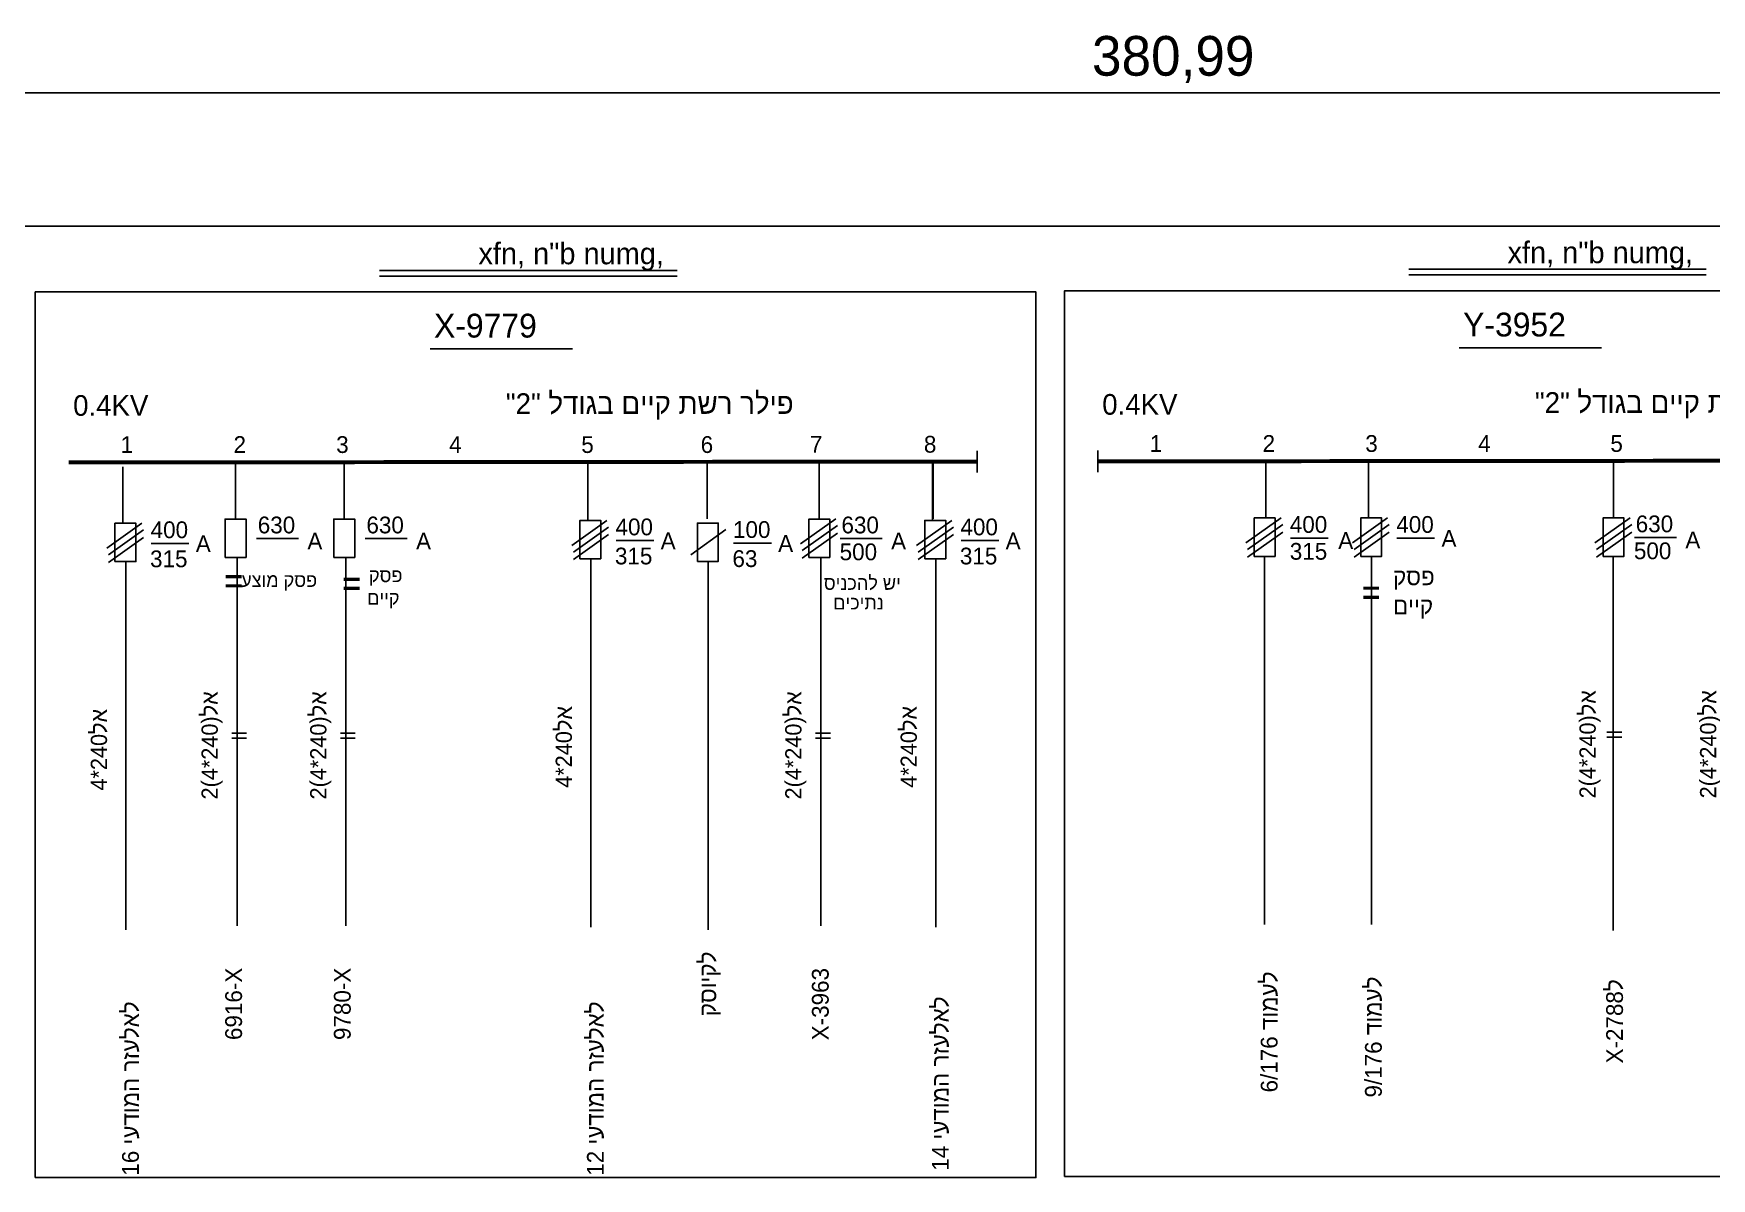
# Model space of a CAD drawing. Header units: metres. Extents: x 220080 to 220677, y 629869 to 630193.
# Drawn here: x 220407 to 220512.6, y 630121.3 to 630193.4 of the extents above; entities that cross this region are included whole.
import ezdxf
from ezdxf.enums import TextEntityAlignment as Align

# ---------------------------------------------------------------- set-up
doc = ezdxf.new("R2010")
doc.units = ezdxf.units.M
doc.header["$LTSCALE"] = 0.5
doc.header["$MEASUREMENT"] = 0
doc.header["$PDMODE"] = 66
doc.header["$PDSIZE"] = 0.75
for name, color, linetype in [('1204', 7, 'Continuous'), ('6091', 3, 'CABLEUNDEXIST03'), ('6151', 6, 'CABLEUNDEXIST03'), ('6516', 20, 'Continuous'), ('6706', 7, 'Continuous'), ('6815', 255, 'Continuous'), ('6911', 3, 'Continuous'), ('I_OTHER', 7, 'Continuous')]:
    doc.layers.add(name, color=color, linetype=linetype)
doc.styles.add('HEBTXT', font='HEBTXT')
doc.styles.add('KAVED', font='KAVED')
doc.styles.add('MIRYM', font='mirym')
doc.linetypes.add('CABLEUNDEXIST03', pattern='A,3.5,[222,elecad.shx,S=0.01,R=0,X=0,Y=0],1.5', length=5)
doc.dimstyles.new('ISO-25', dxfattribs={"dimtxt": 2.5, "dimasz": 2.5, "dimexe": 1.25, "dimexo": 0.625, "dimtad": 1, "dimtxsty": 'Standard', "dimcen": 2.5, "dimadec": 0, "dimazin": 0, "dimtfac": 1, "dimtmove": 0, "dimatfit": 3, "dimfxl": 1, "dimarcsym": 0})

# ---------------------------------------------------------------- blocks, each defined once
blk = doc.blocks.new('6911')
at = {"color": 0, "style": 'HEBTXT', "flags": 1}
blk.add_attdef('CODE', (-2.92, 6.4), '', height=1.7, dxfattribs=at)
at = {"color": 0, "style": 'HEBTXT'}
for tag, p in [('PATH', (0.17, 4.71)), ('HTCH', (0.17, 2.71))]:
    blk.add_attdef(tag, text='', height=1.7, dxfattribs=at).set_placement(p, align=Align.MIDDLE_CENTER)
blk = doc.blocks.new('68152')
for p, q in [((0.9375, 0.3125), (-0.9375, 0.3125)), ((0.9375, -0.3125), (-0.9375, -0.3125))]:
    blk.add_line(p, q)
blk = doc.blocks.new('6516')
at = {"color": 0, "const_width": 0.4}
blk.add_lwpolyline([(0, 1), (0, -1)], dxfattribs=at)
at = {"color": 0, "style": 'HEBTXT', "flags": 1}
for tag, p in [('POLE_NUM', (0.58, 1.18)), ('POLE_TYPE', (0.59, -1.23))]:
    blk.add_attdef(tag, p, '', height=1.7, dxfattribs=at)
blk = doc.blocks.new('*D68')
at = {"layer": 'Defpoints', "color": 0, "transparency": 16777216}
for p in [(220288.24, 630189.67), (220288.24, 630181.28), (220669.23, 630181.28)]:
    blk.add_point(p, dxfattribs=at)
at = {"layer": 'I_OTHER', "color": 0, "lineweight": -2, "transparency": 16777216}
for p, q in [((220288.24, 630181.9), (220288.24, 630190.92)), ((220669.23, 630181.9), (220669.23, 630190.92)), ((220666.73, 630189.67), (220290.74, 630189.67))]:
    blk.add_line(p, q, dxfattribs=at)
at = {"layer": 'I_OTHER', "color": 0, "transparency": 16777216}
for points in [[(220290.74, 630190.09), (220290.74, 630189.26), (220288.24, 630189.67)], [(220666.73, 630190.09), (220666.73, 630189.26), (220669.23, 630189.67)]]:
    blk.add_solid(points, dxfattribs=at)
at = {"layer": 'I_OTHER', "color": 0, "transparency": 16777216, "insert": (220478.73, 630191.76), "char_height": 2.5, "attachment_point": 5}
blk.add_mtext('380,99', dxfattribs=at)

msp = doc.modelspace()

# ---------------------------------------------------------------- linework, layer by layer
at = {"layer": '1204'}
msp.add_lwpolyline([(220288.239, 629869.326), (220669.23, 629869.326), (220669.23, 630181.278), (220288.239, 630181.278)], close=True, dxfattribs=at)
at = {"layer": '6091'}
for points in [[(220419.811, 630160.359), (220419.811, 630137.221)], [(220426.65, 630160.359), (220426.65, 630137.221)], [(220456.549, 630160.359), (220456.549, 630137.221)], [(220484.483, 630160.427), (220484.483, 630137.29)], [(220491.22, 630160.427), (220491.22, 630137.29)], [(220506.429, 630160.481), (220506.429, 630136.927)]]:
    msp.add_lwpolyline(points, dxfattribs=at)
at = {"layer": '6151'}
for points in [[(220412.816, 630160.093), (220412.816, 630136.955)], [(220442.075, 630160.271), (220442.075, 630137.133)], [(220449.47, 630160.106), (220449.47, 630136.968)], [(220463.787, 630160.271), (220463.787, 630137.133)]]:
    msp.add_lwpolyline(points, dxfattribs=at)
at = {"layer": '6706', "flags": 128}
for points in [[(220466.397, 630165.767), (220466.397, 630167.13)], [(220473.976, 630165.777), (220473.976, 630167.14)]]:
    msp.add_lwpolyline(points, dxfattribs=at)
at = {"layer": 'I_OTHER'}
for p, q in [((220431.957, 630173.546), (220440.923, 630173.546)), ((220496.727, 630173.614), (220505.693, 630173.614)), ((220413.82, 630162.569), (220411.611, 630160.992)), ((220413.925, 630162.148), (220411.716, 630160.572)), ((220443.079, 630162.746), (220440.87, 630161.17)), ((220443.184, 630162.326), (220440.976, 630160.749)), ((220450.579, 630162.161), (220448.371, 630160.585)), ((220457.49, 630162.835), (220455.282, 630161.258)), ((220457.595, 630162.414), (220455.387, 630160.838)), ((220457.595, 630161.941), (220455.387, 630160.365)), ((220464.79, 630162.746), (220462.582, 630161.17)), ((220464.895, 630162.326), (220462.687, 630160.749)), ((220485.519, 630162.903), (220483.311, 630161.327)), ((220485.624, 630162.483), (220483.416, 630160.906)), ((220485.624, 630162.01), (220483.416, 630160.433)), ((220492.223, 630162.903), (220490.015, 630161.327)), ((220492.328, 630162.483), (220490.12, 630160.906)), ((220492.328, 630162.01), (220490.12, 630160.433)), ((220507.481, 630162.903), (220505.272, 630161.327)), ((220507.586, 630162.483), (220505.377, 630160.906)), ((220507.586, 630162.01), (220505.377, 630160.433)), ((220413.925, 630161.675), (220411.716, 630160.099)), ((220414.41, 630161.295), (220416.783, 630161.295)), ((220421.039, 630161.595), (220423.669, 630161.595)), ((220427.878, 630161.595), (220430.508, 630161.595)), ((220443.184, 630161.853), (220440.976, 630160.276)), ((220443.669, 630161.473), (220446.042, 630161.473)), ((220451.064, 630161.308), (220453.437, 630161.308)), ((220457.777, 630161.595), (220460.406, 630161.595)), ((220464.895, 630161.853), (220462.687, 630160.276)), ((220465.38, 630161.473), (220467.754, 630161.473)), ((220486.109, 630161.629), (220488.482, 630161.629)), ((220492.813, 630161.629), (220495.186, 630161.629)), ((220507.767, 630161.664), (220510.397, 630161.664))]:
    msp.add_line(p, q, dxfattribs=at)
for points in [[(220428.784, 630178.486), (220447.51, 630178.486)], [(220428.784, 630178.128), (220447.51, 630178.128)], [(220493.555, 630178.554), (220512.28, 630178.554)], [(220493.555, 630178.197), (220512.28, 630178.197)]]:
    msp.add_lwpolyline(points, dxfattribs=at)
for points in [[(220407.109, 630121.36), (220470.09, 630121.36), (220470.09, 630177.127), (220407.109, 630177.127)], [(220471.879, 630121.429), (220534.86, 630121.429), (220534.86, 630177.195), (220471.879, 630177.195)]]:
    msp.add_lwpolyline(points, close=True, dxfattribs=at)
at = {"layer": 'I_OTHER', "const_width": 0.25}
for points in [[(220409.206, 630166.39), (220466.397, 630166.448)], [(220473.976, 630166.458), (220531.167, 630166.517)]]:
    msp.add_lwpolyline(points, dxfattribs=at)
at = {"layer": 'I_OTHER', "flags": 128}
for points in [[(220412.619, 630166.124), (220412.619, 630162.563)], [(220419.717, 630166.39), (220419.717, 630162.829)], [(220426.556, 630166.39), (220426.556, 630162.829)], [(220441.878, 630166.301), (220441.878, 630162.741)], [(220449.406, 630166.405), (220449.406, 630162.844)], [(220456.454, 630166.39), (220456.454, 630162.829)], [(220463.589, 630166.301), (220463.589, 630162.741)], [(220463.629, 630166.405), (220463.629, 630162.844)], [(220484.56, 630166.458), (220484.56, 630162.898)], [(220491.022, 630166.458), (220491.022, 630162.898)], [(220506.445, 630166.458), (220506.445, 630162.898)]]:
    msp.add_lwpolyline(points, dxfattribs=at)
for points in [[(220412.126, 630160.145), (220413.441, 630160.145), (220413.441, 630162.563), (220412.126, 630162.563)], [(220419.06, 630160.411), (220420.374, 630160.411), (220420.374, 630162.829), (220419.06, 630162.829)], [(220425.898, 630160.411), (220427.213, 630160.411), (220427.213, 630162.829), (220425.898, 630162.829)], [(220441.386, 630160.323), (220442.7, 630160.323), (220442.7, 630162.741), (220441.386, 630162.741)], [(220448.781, 630160.158), (220450.095, 630160.158), (220450.095, 630162.576), (220448.781, 630162.576)], [(220455.797, 630160.411), (220457.112, 630160.411), (220457.112, 630162.829), (220455.797, 630162.829)], [(220463.097, 630160.323), (220464.412, 630160.323), (220464.412, 630162.741), (220463.097, 630162.741)], [(220483.826, 630160.48), (220485.141, 630160.48), (220485.141, 630162.898), (220483.826, 630162.898)], [(220490.53, 630160.48), (220491.845, 630160.48), (220491.845, 630162.898), (220490.53, 630162.898)], [(220505.787, 630160.48), (220507.102, 630160.48), (220507.102, 630162.898), (220505.787, 630162.898)]]:
    msp.add_lwpolyline(points, close=True, dxfattribs=at)

# ---------------------------------------------------------------- block references
at = {"layer": '6151'}
ref = msp.add_blockref('6911', (220412.665, 630149.627), dxfattribs=dict(at, xscale=0.6000000000322322, yscale=0.6000000000322322, zscale=0.5, rotation=233.7400000125435))
ref.add_attrib('HTCH', '4*240לא', dxfattribs={"layer": '0', "color": 0, "height": 1.02, "rotation": 90, "style": 'HEBTXT'}).set_placement((220411.114, 630148.304), align=Align.MIDDLE_CENTER)
ref = msp.add_blockref('6911', (220441.925, 630149.805), dxfattribs=dict(at, xscale=0.6000000000322322, yscale=0.6000000000322322, zscale=0.5, rotation=233.7400000125435))
ref.add_attrib('HTCH', '4*240לא', dxfattribs={"layer": '0', "color": 0, "height": 1.02, "rotation": 90, "style": 'HEBTXT'}).set_placement((220440.373, 630148.482), align=Align.MIDDLE_CENTER)
ref = msp.add_blockref('6911', (220463.636, 630149.805), dxfattribs=dict(at, xscale=0.6000000000322322, yscale=0.6000000000322322, zscale=0.5, rotation=233.7400000125435))
ref.add_attrib('HTCH', '4*240לא', dxfattribs={"layer": '0', "color": 0, "height": 1.02, "rotation": 90, "style": 'HEBTXT'}).set_placement((220462.084, 630148.482), align=Align.MIDDLE_CENTER)
at = {"layer": '6516', "xscale": 0.5, "yscale": 0.5, "zscale": 0.5, "rotation": 90}
for p in [(220419.591, 630159.198), (220419.591, 630158.627), (220427.027, 630159.032), (220427.027, 630158.461), (220491.19, 630158.473), (220491.19, 630157.902)]:
    msp.add_blockref('6516', p, dxfattribs=at)
at = {"layer": '6815', "xscale": 0.5, "yscale": 0.5, "zscale": 0.5, "rotation": 180}
for p in [(220419.945, 630149.188), (220426.784, 630149.188), (220456.683, 630149.188), (220506.491, 630149.256)]:
    msp.add_blockref('68152', p, dxfattribs=at)
at = {"layer": '6911'}
ref = msp.add_blockref('6911', (220419.635, 630149.9), dxfattribs=dict(at, xscale=0.6000000000322322, yscale=0.6000000000322322, zscale=0.5, rotation=233.7400000125435))
ref.add_attrib('HTCH', '2(4*240)לא', dxfattribs={"layer": '0', "color": 0, "height": 1.02, "rotation": 90, "style": 'HEBTXT'}).set_placement((220418.084, 630148.577), align=Align.MIDDLE_CENTER)
ref = msp.add_blockref('6911', (220426.474, 630149.9), dxfattribs=dict(at, xscale=0.6000000000322322, yscale=0.6000000000322322, zscale=0.5, rotation=233.7400000125435))
ref.add_attrib('HTCH', '2(4*240)לא', dxfattribs={"layer": '0', "color": 0, "height": 1.02, "rotation": 90, "style": 'HEBTXT'}).set_placement((220424.922, 630148.577), align=Align.MIDDLE_CENTER)
ref = msp.add_blockref('6911', (220456.373, 630149.9), dxfattribs=dict(at, xscale=0.6000000000322322, yscale=0.6000000000322322, zscale=0.5, rotation=233.7400000125435))
ref.add_attrib('HTCH', '2(4*240)לא', dxfattribs={"layer": '0', "color": 0, "height": 1.02, "rotation": 90, "style": 'HEBTXT'}).set_placement((220454.821, 630148.577), align=Align.MIDDLE_CENTER)
ref = msp.add_blockref('6911', (220506.363, 630149.968), dxfattribs=dict(at, xscale=0.6000000000322322, yscale=0.6000000000322322, zscale=0.5, rotation=233.7400000125435))
ref.add_attrib('HTCH', '2(4*240)לא', dxfattribs={"layer": '0', "color": 0, "height": 1.02, "rotation": 90, "style": 'HEBTXT'}).set_placement((220504.811, 630148.646), align=Align.MIDDLE_CENTER)
ref = msp.add_blockref('6911', (220513.949, 630149.968), dxfattribs=dict(at, xscale=0.6000000000322322, yscale=0.6000000000322322, zscale=0.5, rotation=233.7400000125435))
ref.add_attrib('HTCH', '2(4*240)לא', dxfattribs={"layer": '0', "color": 0, "height": 1.02, "rotation": 90, "style": 'HEBTXT'}).set_placement((220512.398, 630148.646), align=Align.MIDDLE_CENTER)

# ---------------------------------------------------------------- texts
at = {"layer": 'I_OTHER', "style": 'MIRYM'}
for p in [(220446.674, 630178.461), (220511.445, 630178.53)]:
    msp.add_text('xfn, n"b numg,', height=1.3608, dxfattribs=at).set_placement(p, align=Align.BOTTOM_RIGHT)
at = {"layer": 'I_OTHER'}
for s, height, style, p in [('X-9779', 1.5, 'KAVED', (220432.208, 630174.255)), ('Y-3952', 1.5, 'KAVED', (220496.978, 630174.323)), ('0.4KV', 1.3, 'HEBTXT', (220409.493, 630169.329)), (' "2" לדוגב םייק תשר רליפ', 1.3, 'HEBTXT', (220436.242, 630169.446)), ('0.4KV', 1.3, 'HEBTXT', (220474.263, 630169.398)), (' "2" לדוגב םייק תשר רליפ', 1.3, 'HEBTXT', (220501.012, 630169.515)), ('1', 1.056, 'HEBTXT', (220412.483, 630166.989)), ('2', 1.056, 'HEBTXT', (220419.587, 630166.989)), ('3', 1.056, 'HEBTXT', (220426.049, 630166.989)), ('4', 1.056, 'HEBTXT', (220433.152, 630166.989)), ('5', 1.056, 'HEBTXT', (220441.475, 630166.989)), ('6', 1.056, 'HEBTXT', (220448.99, 630166.989)), ('7', 1.056, 'HEBTXT', (220455.866, 630167)), ('8', 1.056, 'HEBTXT', (220463.037, 630167.009)), ('1', 1.056, 'HEBTXT', (220477.253, 630167.057)), ('2', 1.056, 'HEBTXT', (220484.357, 630167.057)), ('3', 1.056, 'HEBTXT', (220490.819, 630167.057)), ('4', 1.056, 'HEBTXT', (220497.923, 630167.057)), ('5', 1.056, 'HEBTXT', (220506.245, 630167.057)), ('630', 1.056, 'HEBTXT', (220421.112, 630161.926)), ('630', 1.056, 'HEBTXT', (220427.951, 630161.926)), ('630', 1.056, 'HEBTXT', (220457.85, 630161.926)), ('400', 1.056, 'HEBTXT', (220486.069, 630161.96)), ('400', 1.056, 'HEBTXT', (220492.773, 630161.96)), ('630', 1.056, 'HEBTXT', (220507.84, 630161.995)), ('400', 1.056, 'HEBTXT', (220414.37, 630161.626)), ('A', 1.056, 'HEBTXT', (220424.238, 630160.913)), ('A', 1.056, 'HEBTXT', (220431.076, 630160.913)), ('400', 1.056, 'HEBTXT', (220443.629, 630161.804)), ('A', 1.056, 'HEBTXT', (220446.472, 630160.926)), ('100', 1.056, 'HEBTXT', (220451.024, 630161.639)), ('A', 1.056, 'HEBTXT', (220460.975, 630160.913)), ('400', 1.056, 'HEBTXT', (220465.34, 630161.804)), ('A', 1.056, 'HEBTXT', (220468.184, 630160.926)), ('A', 1.056, 'HEBTXT', (220489.118, 630160.947)), ('A', 1.056, 'HEBTXT', (220495.617, 630161.083)), ('A', 1.056, 'HEBTXT', (220510.965, 630160.981)), ('315', 1.056, 'HEBTXT', (220414.334, 630159.795)), ('A', 1.056, 'HEBTXT', (220417.213, 630160.749)), ('315', 1.056, 'HEBTXT', (220443.593, 630159.972)), ('63', 1.056, 'HEBTXT', (220450.988, 630159.808)), ('A', 1.056, 'HEBTXT', (220453.867, 630160.762)), ('500', 1.056, 'HEBTXT', (220457.737, 630160.233)), ('315', 1.056, 'HEBTXT', (220465.304, 630159.972)), ('315', 1.056, 'HEBTXT', (220486.069, 630160.267)), ('500', 1.056, 'HEBTXT', (220507.727, 630160.301)), ('עצומ קספ', 0.85, 'HEBTXT', (220420.066, 630158.552)), ('קספ', 0.85, 'HEBTXT', (220428.111, 630158.856)), (' סינכהל שי', 0.85, 'HEBTXT', (220456.424, 630158.37)), ('קספ', 1.056, 'HEBTXT', (220492.565, 630158.661)), ('םייק', 0.85, 'HEBTXT', (220428.002, 630157.43)), ('םיכיתנ ', 0.85, 'HEBTXT', (220457.333, 630157.133)), ('םייק', 1.056, 'HEBTXT', (220492.565, 630156.835))]:
    msp.add_text(s, height=height, dxfattribs=dict(at, style=style)).set_placement(p)
at = {"layer": 'I_OTHER', "style": 'HEBTXT'}
for s, p in [('קסויקל', (220449.964, 630131.52)), ('6916-X', (220420.121, 630130.025)), ('9780-X', (220426.96, 630130.025)), ('X-3963', (220457.047, 630130.008)), ('6/176 דומעל', (220485.297, 630126.726)), ('9/176 דומעל', (220491.857, 630126.406)), ('X-2788ל', (220507.037, 630128.552)), ('16 יעדומה רזעלאל', (220413.63, 630121.485)), ('12 יעדומה רזעלאל', (220442.889, 630121.481)), ('14 יעדומה רזעלאל', (220464.601, 630121.797))]:
    msp.add_text(s, height=1.056, rotation=90, dxfattribs=at).set_placement(p)

# ---------------------------------------------------------------- dimensions: what is measured, and where the dimension line sits
at = {"layer": 'I_OTHER'}
dim = msp.add_linear_dim(base=(220288.239, 630189.672), p1=(220669.23, 630181.278), p2=(220288.239, 630181.278), dimstyle='ISO-25', dxfattribs=at)
dim.commit()
dim.dimension.update_dxf_attribs({"geometry": '*D68', "text_midpoint": (220478.735, 630191.756)})

doc.saveas('drawing.dxf')
